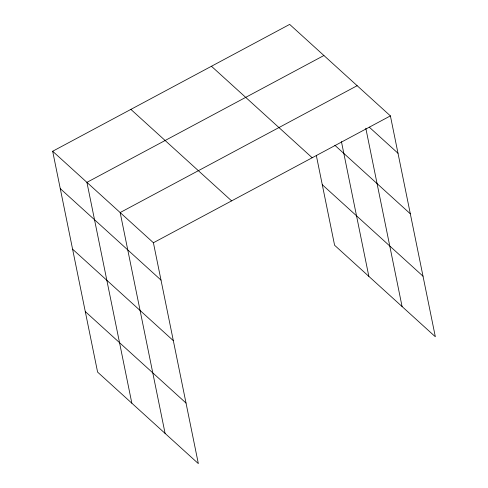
<?xml version="1.0" encoding="UTF-8"?>
<svg xmlns="http://www.w3.org/2000/svg" width="488" height="488" viewBox="0 0 488 488"><rect width="100%" height="100%" fill="white"/><g stroke="black" fill="none" stroke-linecap="round" stroke-linejoin="round"><path stroke-width="0.73" d="M52.667 151.256L153.403 242.743L198.341 463.6L97.6 372.106L52.667 151.256L289.659 24.4L390.4 115.894L435.333 336.744L334.597 245.257L316.383 155.739M323.91 55.51L86.919 182.359L131.851 403.216M357.155 85.699L120.164 212.554L165.096 433.405M153.403 242.743L390.4 115.894M369.264 127.154L398.001 153.256M334.847 145.265L410.323 213.805M211.45 66.264L312.192 157.752M322.275 184.702L423.017 276.196M130.876 109.391L231.611 200.885M60.268 188.618L161.01 280.106M72.584 249.167L173.325 340.661M85.278 311.558L186.019 403.045M365.811 128.228L402.088 306.555M341.429 141.605L368.849 276.361"/></g></svg>
